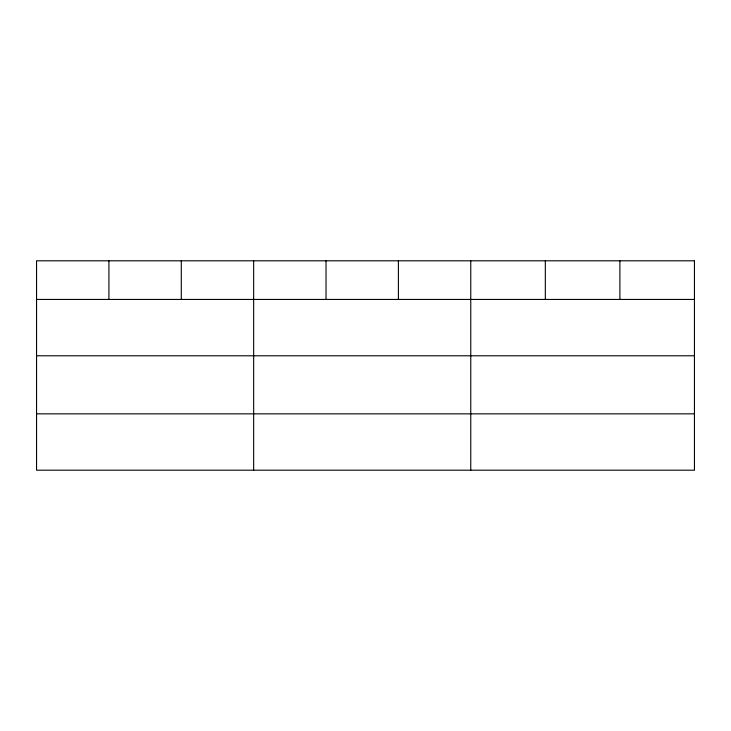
<?xml version="1.0" encoding="UTF-8"?>
<svg xmlns="http://www.w3.org/2000/svg" width="731" height="731" viewBox="0 0 731 731"><rect width="100%" height="100%" fill="white"/><g stroke="black" fill="none" stroke-linecap="round" stroke-linejoin="round"><path stroke-width="1.1" d="M36.55 299.436L694.45 299.436M36.55 355.787L694.45 355.787M36.55 413.847L694.45 413.847M619.888 260.803L619.888 299.436M545.326 260.803L545.326 299.436M470.764 260.803L470.764 470.197M398.395 260.803L398.395 299.436M326.026 260.803L326.026 299.436M253.657 260.803L253.657 470.197M181.288 260.803L181.288 299.436M108.919 260.803L108.919 299.436M694.45 260.803L36.55 260.803L36.55 470.197L694.45 470.197L694.45 260.803"/></g></svg>
